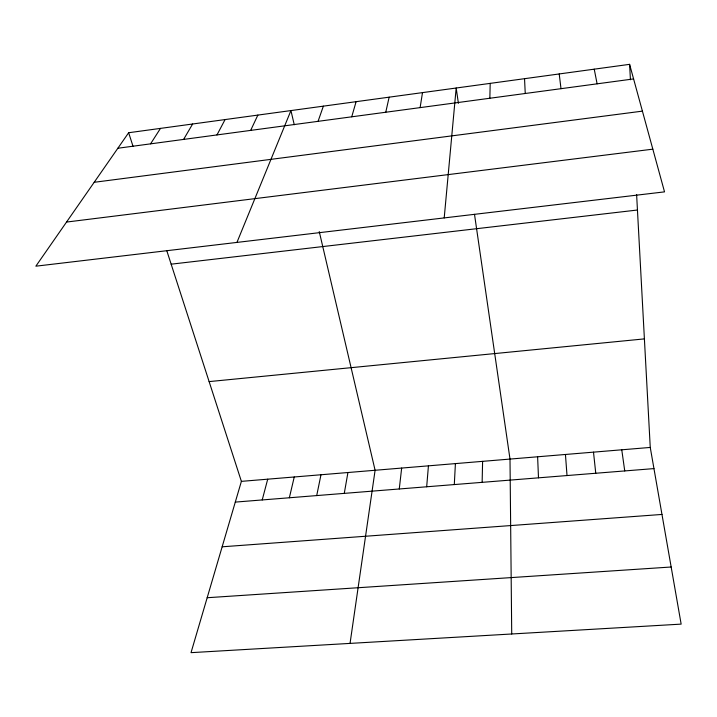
<?xml version="1.0" encoding="UTF-8"?>
<svg xmlns="http://www.w3.org/2000/svg" width="717" height="717" viewBox="0 0 717 717"><rect width="100%" height="100%" fill="white"/><g stroke="black" fill="none" stroke-linecap="round" stroke-linejoin="round"><path stroke-width="1.08" d="M482.138 482.344L482.604 461.354M489.854 98.247L490.195 83.369M454.3 484.575L455.412 463.603M426.678 486.78L428.434 465.844M444.208 217.914L456.182 88.012L458.405 103.338M399.27 488.976L401.663 468.067M350.048 643.4L375.099 470.271L319.253 231.573M420.117 107.622L422.501 92.61M344.277 493.377L347.933 472.53M316.708 495.581L320.983 474.762M385.764 112.237L389.143 97.171M289.354 497.768L294.248 476.984M262.216 499.946L267.71 479.189M351.742 116.808L356.098 101.68M166.792 250.699L241.387 481.367L191.027 652.658L681.15 624.122L650.256 447.435L636.615 194.513M318.061 121.343L323.367 106.152M236.942 242.418L290.941 110.579L294.257 124.731M250.663 130.395L257.86 115.096M216.973 134.93L225.084 119.569M183.606 139.412L192.631 123.996M150.57 143.857L160.491 128.388M128.648 132.735L35.85 266.186L664.525 191.869L629.598 64.342L128.648 132.735L133.066 146.402M117.857 148.249L633.595 78.924M94.187 182.297L642.414 111.135M66.529 222.064L652.828 149.163M171.148 264.179L637.458 210.018M209.122 381.605L644.404 338.89M241.387 481.367L650.256 447.435M235.293 502.097L653.958 468.595M222.153 546.802L661.97 514.439M207.177 597.727L671.166 567.004M594.232 69.164L597.109 83.826M474.502 214.32L510.002 459.077L511.723 633.989M621.764 449.801L624.74 470.935M559.215 73.95L560.999 88.684M593.497 452.149L595.764 473.256M565.444 454.47L567.013 475.55M629.598 64.342L630.431 79.775M524.539 78.682L525.247 93.488M537.616 456.783L538.494 477.836"/></g></svg>
